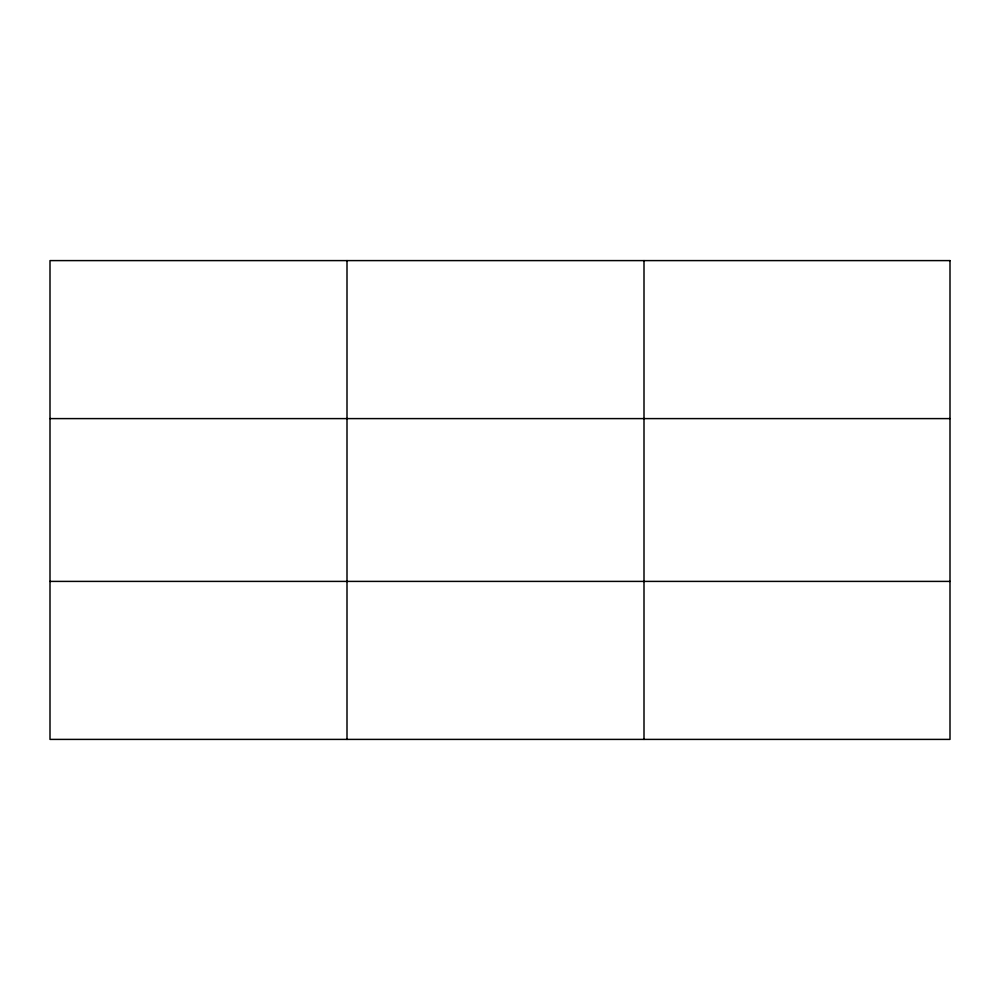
<?xml version="1.0" encoding="UTF-8"?>
<svg xmlns="http://www.w3.org/2000/svg" width="1000" height="1000" viewBox="0 0 1000 1000"><rect width="100%" height="100%" fill="white"/><g stroke="black" fill="none" stroke-linecap="round" stroke-linejoin="round"><path stroke-width="1.5" d="M347 260.6L347 739.4M644 260.6L644 739.4M50 418.6L950 418.6M50 581.4L950 581.4M950 260.6L950 739.4L50 739.4L50 260.6L950 260.6"/></g></svg>
